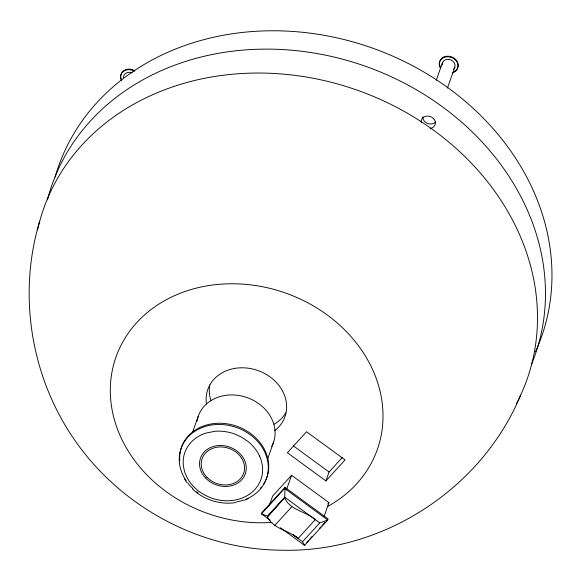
<?xml version="1.0" encoding="UTF-8"?>
<svg xmlns="http://www.w3.org/2000/svg" width="581" height="581" viewBox="0 0 581 581"><rect width="100%" height="100%" fill="white"/><g stroke="black" fill="none" stroke-linecap="round" stroke-linejoin="round"><path stroke-width="0.87" d="M39.726 221.158C17.691 293.863 30.684 375.74 73.526 438.401C119.417 506.051 198.869 549.524 280.776 550.185C382.509 553.359 481.787 488.999 520.692 395.044M192.471 432.591L198.165 416.504M267.63 458.99L273.629 442.054M269.141 505.942L272.649 496.036L291.597 475.273L328.962 502.63L323.995 516.669M267.456 516.836L284.872 497.314L267.456 516.836C273.063 529.03 288.655 530.17 298.155 538.405L315.309 519.61C305.809 511.374 290.217 510.234 284.617 498.033M284.988 487.372L284.77 497.278L267.565 516.124L261.443 513.822L261.82 512.747L284.988 487.372L328.098 518.942L327.713 520.017L304.553 545.392L280.441 527.73M286.629 489.304L291.597 475.273M436.244 80.301L442.453 62.763M447.414 88.116L454.8 67.236M325.897 480.93L345.056 459.934L306.543 431.734L287.384 452.722L325.897 480.93L329.057 472.004L342.231 457.574M304.931 544.317L304.553 545.392L302.548 541.746L293.071 534.803M274.544 525.689L291.698 506.893M327.742 503.974L328.962 502.63M302.548 541.746L319.753 522.893L327.713 520.017L284.603 488.439L261.443 513.822L270.209 520.242M306.761 542.313L308.591 540.308M309.811 538.972L312.251 536.299M319.565 528.289L320.785 526.952M321.997 525.616L325.048 522.275M244.398 500.292L248.102 498.672M236.133 502.529C220.533 505.063 203.866 499.958 192.471 488.984M293.449 445.932L329.057 472.004M284.77 497.278L319.753 522.893M293.078 534.687L298.155 538.405M184.533 478.998L186.791 482.441M179.776 460.871A45.274 38.179 19.5 0 1 233.431 425.19A45.274 38.179 19.5 0 1 263.542 484.184M261.508 487.001A45.274 38.179 19.5 0 1 260.339 488.381M186.16 480.741A45.274 38.179 19.5 0 1 200.452 428.241A45.274 38.179 19.5 0 1 262.031 447.203A45.274 38.179 19.5 0 1 246.068 499.188M243.657 500.088A45.274 38.179 19.5 0 1 236.83 501.824M198.077 492.775A45.274 38.179 19.5 0 1 196.741 491.795M192.885 488.541A45.274 38.179 19.5 0 1 187.678 482.833M259.591 456.063A40.902 34.497 19.5 0 0 248.014 441.495L241.536 437.13L234.339 433.876A40.902 34.497 19.5 0 0 215.028 431.276L205.819 433.099A41.236 34.78 19.5 0 0 190.917 442.424L187.786 446.426L185.448 450.863A41.229 34.773 19.5 0 0 183.618 467.465L184.889 472.556L187.024 477.488A41.215 34.758 19.5 0 0 199.334 491.628L204.265 494.816L209.618 497.358A41.215 34.758 19.5 0 0 228.856 500.764L234.557 500.19L239.989 498.839A41.229 34.773 19.5 0 0 254.899 489.507L258.029 485.505L260.361 481.061A41.236 34.78 19.5 0 0 262.191 464.466L261.443 461.067A38.833 32.747 19.5 0 0 259.591 456.063M197.039 421.174A39.842 33.596 19.5 0 1 246.497 397.389A39.842 33.596 19.5 0 1 271.734 446.462M121.131 78.958A9.565 8.069 19.5 0 1 124.218 70.424A9.565 8.069 19.5 0 1 134.763 70.664M121.247 80.316A9.565 8.069 19.5 0 1 123.659 71.223A9.565 8.069 19.5 0 1 134.56 71.238M123.455 77.302A6.565 5.541 19.5 0 1 132.279 72.915M440.652 67.716A9.565 8.069 19.5 0 1 444.182 56.865A9.565 8.069 19.5 0 1 457.015 61.143A9.565 8.069 19.5 0 1 453.485 71.993M440.449 68.289A9.565 8.069 19.5 0 1 444.262 57.323A9.565 8.069 19.5 0 1 457.109 62.247A9.565 8.069 19.5 0 1 452.41 72.865M442.206 65.028A6.565 5.541 19.5 0 1 450.507 59.785A6.565 5.541 19.5 0 1 453.558 69.103M55.115 177.125A256.09 215.987 19.5 0 1 374.571 48.862A256.09 215.987 19.5 0 1 535.457 351.854M47.446 199.813A256.09 215.987 19.5 0 1 362.137 65.116A256.09 215.987 19.5 0 1 531.412 364.585M421.261 122.569A7.241 6.108 19.5 0 1 426.977 116.062A7.241 6.108 19.5 0 1 435.256 121.567A7.241 6.108 19.5 0 1 430.114 128.459M435.656 121.974A7.241 6.108 19.5 0 1 427.507 123.39A7.241 6.108 19.5 0 1 422.786 116.766M37.562 229.909A256.33 216.19 19.5 0 1 359.733 91.072A256.33 216.19 19.5 0 1 516.422 403.708M271.937 522.406A138.605 116.897 19.5 0 1 112.699 368.507A138.605 116.897 19.5 0 1 319.339 309.557A138.605 116.897 19.5 0 1 327.459 506.567M206.48 403.962A40.924 34.519 19.5 0 1 259.431 371.106A40.924 34.519 19.5 0 1 274.668 430.703M285.808 412.793A40.924 34.519 19.5 0 1 274.225 424.195M211.056 400.832A40.924 34.519 19.5 0 1 209.77 385M205.463 477.894A23.763 20.044 19.5 0 0 245.109 474.43A23.763 20.044 19.5 0 0 218.151 445.569A23.763 20.044 19.5 0 0 205.463 477.894M207.105 477.429A22.049 18.592 19.5 0 0 243.671 473.37A22.049 18.592 19.5 0 0 217.94 447.101A22.049 18.592 19.5 0 0 207.105 477.429"/></g></svg>
